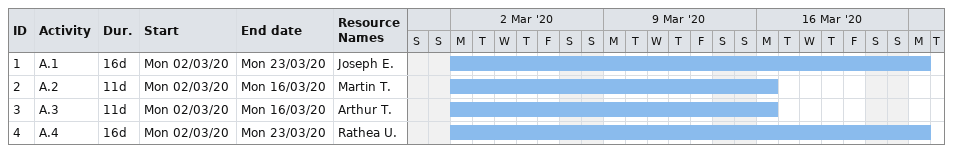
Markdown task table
| ID | Task | Duration | Start | Finish | Resources |
|---|---|---|---|---|---|
| 1 | A.1 | 16d | 2020-03-02 | 2020-03-23 | Joseph E. |
| 2 | A.2 | 11d | 2020-03-02 | 2020-03-16 | Martin T. |
| 3 | A.3 | 11d | 2020-03-02 | 2020-03-16 | Arthur T. |
| 4 | A.4 | 16d | 2020-03-02 | 2020-03-23 | Rathea U. |
